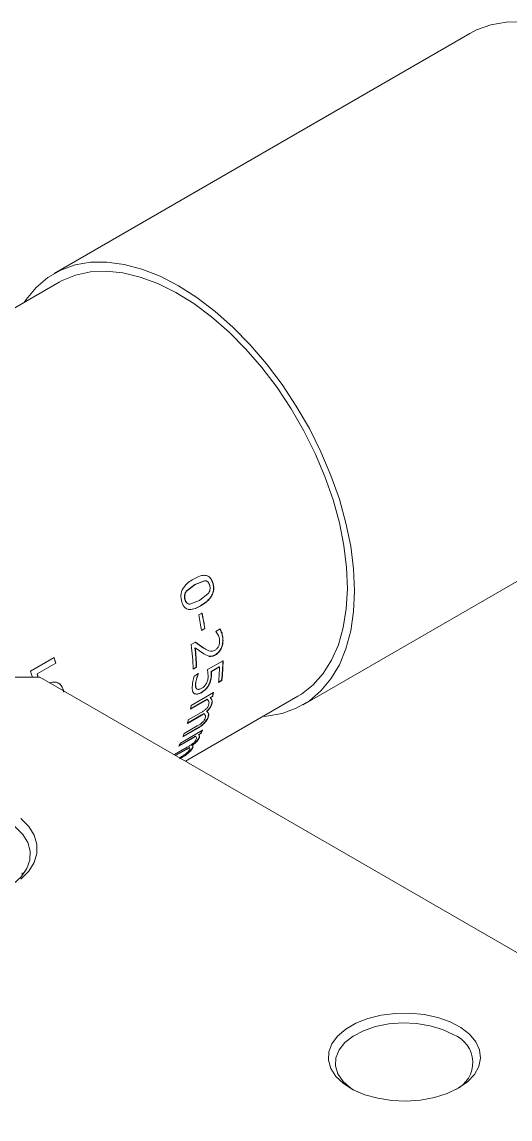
# Model space of a CAD drawing. Header units: millimetres. Extents: x 2 to 278, y 1 to 215.
# Drawn here: x 217.16 to 225.99, y 184.1 to 203.93 of the extents above; entities that cross this region are included whole.
import ezdxf

# ---------------------------------------------------------------- set-up
doc = ezdxf.new("R2010")
doc.units = ezdxf.units.MM

msp = doc.modelspace()

# ---------------------------------------------------------------- linework, layer by layer
at = {"color": 7, "linetype": 'Continuous', "lineweight": 18}
for p, q in [((225.262, 203.719), (217.746, 199.381)), ((217.837, 199.223), (211.458, 195.54)), ((222.246, 191.586), (229.761, 195.925)), ((220.291, 193.762), (220.136, 193.641)), ((220.295, 193.762), (220.14, 193.64)), ((220.464, 193.83), (220.291, 193.762)), ((220.291, 193.762), (220.295, 193.762)), ((220.469, 193.829), (220.295, 193.762)), ((220.464, 193.83), (220.469, 193.829)), ((220.62, 193.78), (220.616, 193.781)), ((220.111, 193.49), (220.116, 193.489)), ((220.136, 193.641), (220.14, 193.64)), ((220.375, 193.473), (220.533, 193.596)), ((220.199, 193.406), (220.203, 193.405)), ((220.203, 193.405), (220.375, 193.473)), ((220.398, 193.377), (220.394, 193.378)), ((220.361, 193.21), (220.423, 193.245)), ((220.469, 192.964), (220.411, 192.931)), ((220.473, 192.963), (220.412, 192.927)), ((220.473, 192.963), (220.469, 192.964)), ((220.671, 192.914), (220.747, 192.957)), ((220.226, 192.674), (220.301, 192.718)), ((220.296, 192.719), (220.447, 192.613)), ((220.301, 192.718), (220.452, 192.611)), ((220.799, 192.789), (220.795, 192.791)), ((220.298, 192.617), (220.294, 192.618)), ((220.455, 192.505), (220.298, 192.617)), ((220.447, 192.613), (220.51, 192.581)), ((220.452, 192.611), (220.447, 192.613)), ((220.553, 192.462), (220.455, 192.505)), ((217.319, 192.197), (217.747, 192.444)), ((217.775, 192.338), (217.439, 192.144)), ((217.78, 192.338), (217.443, 192.144)), ((217.78, 192.338), (217.775, 192.338)), ((220.548, 192.465), (220.491, 192.489)), ((220.521, 192.223), (220.801, 192.384)), ((220.553, 192.462), (220.548, 192.465)), ((220.663, 192.488), (220.658, 192.49)), ((217.443, 192.144), (217.439, 192.144)), ((220.317, 192.269), (220.26, 192.236)), ((220.322, 192.267), (220.26, 192.231)), ((220.28, 192.107), (220.358, 192.152)), ((220.322, 192.267), (220.317, 192.269)), ((220.358, 192.146), (220.353, 192.148)), ((220.531, 192.104), (220.521, 192.223)), ((220.733, 192.273), (220.587, 192.189)), ((220.592, 192.186), (220.587, 192.189)), ((220.592, 192.12), (220.587, 192.123)), ((220.738, 192.271), (220.592, 192.186)), ((220.738, 192.271), (220.733, 192.273)), ((217.486, 192.088), (212.996, 192.088)), ((235.977, 181.414), (217.486, 192.088)), ((217.791, 191.993), (217.787, 191.994)), ((220.305, 191.953), (220.301, 191.956)), ((220.548, 191.948), (220.543, 191.951)), ((220.78, 192.026), (220.719, 191.991)), ((220.776, 192.03), (220.72, 191.997)), ((220.78, 192.026), (220.776, 192.03)), ((220.119, 190.568), (222.155, 191.744)), ((220.224, 191.577), (220.626, 191.81)), ((220.285, 191.786), (220.281, 191.789)), ((220.332, 191.871), (220.328, 191.874)), ((220.41, 191.806), (220.406, 191.809)), ((220.61, 191.742), (220.566, 191.716)), ((220.57, 191.713), (220.566, 191.716)), ((220.615, 191.739), (220.57, 191.713)), ((220.615, 191.739), (220.61, 191.742)), ((220.517, 191.683), (220.212, 191.506)), ((220.513, 191.686), (220.213, 191.513)), ((220.517, 191.683), (220.513, 191.686)), ((220.602, 191.615), (220.598, 191.618)), ((220.417, 191.399), (220.155, 191.248)), ((220.412, 191.403), (220.157, 191.255)), ((220.172, 191.314), (220.405, 191.448)), ((220.455, 191.429), (220.412, 191.403)), ((220.417, 191.399), (220.412, 191.403)), ((220.459, 191.425), (220.417, 191.399)), ((220.459, 191.425), (220.455, 191.429)), ((220.508, 191.465), (220.503, 191.469)), ((220.534, 191.365), (220.53, 191.369)), ((220.029, 190.896), (220.432, 191.128)), ((220.339, 191.16), (220.076, 191.008)), ((220.335, 191.164), (220.08, 191.017)), ((220.099, 191.069), (220.332, 191.204)), ((220.339, 191.16), (220.335, 191.164)), ((220.308, 191.015), (220.002, 190.839)), ((220.304, 191.02), (220.007, 190.848)), ((220.308, 191.015), (220.304, 191.02)), ((220.401, 191.076), (220.356, 191.05)), ((220.36, 191.045), (220.356, 191.05)), ((220.363, 190.975), (220.359, 190.979)), ((220.405, 191.071), (220.36, 191.045)), ((220.405, 191.071), (220.401, 191.076)), ((219.92, 190.688), (220.153, 190.822)), ((220.146, 190.792), (219.938, 190.673)), ((220.15, 190.788), (219.944, 190.669)), ((220.189, 190.818), (220.146, 190.792)), ((220.15, 190.788), (220.146, 190.792)), ((220.193, 190.814), (220.15, 190.788)), ((220.193, 190.814), (220.189, 190.818)), ((220.239, 190.784), (220.235, 190.789)), ((220.244, 190.85), (220.24, 190.855)), ((220.012, 190.63), (220.024, 190.637)), ((217.167, 188.501), (217.167, 188.552))]:
    msp.add_line(p, q, dxfattribs=at)
at = {"color": 7, "linetype": 'Continuous', "lineweight": 18, "flags": 128}
for points in [[(230.086, 200.496), (229.876, 200.916), (229.641, 201.324), (229.382, 201.715), (229.103, 202.086), (228.806, 202.432), (228.495, 202.749), (228.173, 203.034), (227.844, 203.284), (227.512, 203.497), (227.179, 203.668), (226.85, 203.798), (226.528, 203.884), (226.217, 203.926), (225.921, 203.923), (225.641, 203.874), (225.382, 203.782), (225.262, 203.719)], [(222.57, 196.157), (222.361, 196.577), (222.125, 196.985), (221.867, 197.377), (221.587, 197.747), (221.29, 198.093), (220.979, 198.411), (220.658, 198.696), (220.329, 198.946), (219.996, 199.158), (219.664, 199.33), (219.335, 199.46), (219.013, 199.546), (218.702, 199.587), (218.405, 199.584), (218.126, 199.536), (217.867, 199.443), (217.632, 199.307), (217.422, 199.129), (217.241, 198.912), (217.204, 198.857)], [(222.466, 196.13), (222.262, 196.54), (222.031, 196.937), (221.778, 197.319), (221.504, 197.679), (221.213, 198.015), (220.909, 198.321), (220.594, 198.596), (220.272, 198.836), (219.947, 199.037), (219.623, 199.198), (219.303, 199.317), (218.991, 199.393), (218.69, 199.425), (218.404, 199.411), (218.136, 199.353), (217.89, 199.252), (217.837, 199.223)], [(221.522, 191.378), (221.587, 191.383), (221.867, 191.431), (222.125, 191.524), (222.361, 191.66), (222.57, 191.838), (222.752, 192.056), (222.903, 192.311), (223.022, 192.601), (223.109, 192.923), (223.161, 193.273), (223.178, 193.647), (223.161, 194.041), (223.109, 194.451), (223.022, 194.872), (222.903, 195.3), (222.752, 195.73), (222.57, 196.157)], [(222.155, 191.744), (222.217, 191.782), (222.428, 191.947), (222.61, 192.152), (222.763, 192.395), (222.885, 192.673), (222.973, 192.983), (223.029, 193.321), (223.049, 193.684), (223.035, 194.066), (222.987, 194.465), (222.905, 194.876), (222.79, 195.293), (222.643, 195.713), (222.466, 196.13)], [(217.353, 192.088), (217.338, 192.137), (217.319, 192.197)], [(217.456, 192.088), (217.448, 192.113), (217.439, 192.144)], [(217.46, 192.088), (217.453, 192.112), (217.443, 192.144)], [(217.144, 189.531), (217.288, 189.387), (217.386, 189.231), (217.436, 189.067), (217.436, 188.901), (217.386, 188.738), (217.288, 188.582), (217.144, 188.438)], [(216.912, 188.285), (217.004, 188.348), (217.149, 188.481), (217.251, 188.628), (217.306, 188.782), (217.312, 188.94), (217.269, 189.096), (217.179, 189.245), (217.044, 189.382), (216.869, 189.503)], [(225.053, 184.658), (224.851, 184.562), (224.622, 184.49), (224.372, 184.444), (224.112, 184.426), (223.851, 184.436), (223.598, 184.476), (223.363, 184.542), (223.153, 184.632), (222.977, 184.744), (222.841, 184.873), (222.749, 185.015), (222.706, 185.164), (222.712, 185.315), (222.768, 185.462), (222.871, 185.601), (223.018, 185.726), (223.203, 185.833), (223.42, 185.918), (223.66, 185.978), (223.916, 186.01), (224.178, 186.013), (224.436, 185.988), (224.681, 185.935), (224.905, 185.857), (225.098, 185.755), (225.255, 185.634), (225.37, 185.498), (225.438, 185.352), (225.456, 185.201), (225.425, 185.051), (225.345, 184.907), (225.22, 184.775), (225.053, 184.658)], [(224.963, 185.627), (224.767, 185.719), (224.543, 185.787), (224.3, 185.827), (224.048, 185.838), (223.797, 185.82), (223.558, 185.772), (223.34, 185.698), (223.152, 185.6), (223.002, 185.483), (222.897, 185.35), (222.84, 185.208), (222.833, 185.062), (222.878, 184.918), (222.972, 184.783), (223.111, 184.661), (223.153, 184.632)]]:
    msp.add_lwpolyline(points, dxfattribs=at)
at = {"color": 7, "linetype": 'Continuous', "lineweight": 18}
for centre, radius, start, end in [((214.995, 192.103), 5.479, 8.6592, 11.6598), ((215.06, 192.141), 5.471, 8.6592, 11.6598), ((215.057, 192.138), 5.479, 8.6592, 11.6598), ((215.707, 192.31), 5.001, 6.8752, 6.928), ((215.61, 192.092), 4.652, 1.7169, 7.1927), ((215.751, 192.134), 4.568, 1.6895, 6.0812), ((215.749, 192.132), 4.575, 1.6895, 6.0812), ((211.544, 190.447), 6.512, 16.8817, 17.8533), ((211.539, 190.444), 6.521, 16.8817, 17.8533), ((217.112, 192.417), 3.684, 353.9604, 359.5233), ((217.111, 192.415), 3.69, 353.9604, 359.5233), ((216.319, 192.169), 4.034, 359.7012, 359.7831), ((216.318, 192.167), 4.04, 359.7012, 359.7831), ((217.114, 192.374), 3.625, 353.9311, 358.3623), ((217.562, 192.273), 3.094, 350.1194, 351.449), ((217.562, 192.27), 3.099, 350.1194, 351.449), ((217.16, 192.038), 3.099, 350.1194, 351.449), ((217.571, 191.952), 2.678, 344.746, 346.2115), ((218.538, 191.988), 2.074, 333.9019, 335.6379), ((218.54, 191.985), 2.077, 333.9019, 335.6379), ((217.919, 191.844), 2.314, 338.8211, 340.4366), ((218.137, 191.753), 2.077, 333.9019, 335.6379), ((224.775, 185.121), 0.54, 295.3096, 69.628)]:
    msp.add_arc(centre, radius, start, end, dxfattribs=at)
for points, knots in [([(220.266, 193.858), (220.298, 193.876), (220.363, 193.91), (220.451, 193.932), (220.52, 193.921), (220.566, 193.89), (220.594, 193.849), (220.611, 193.811), (220.617, 193.791), (220.62, 193.78)], [0, 0, 0, 0, 0.250468, 0.500246, 0.625197, 0.749918, 0.874721, 0.937349, 1, 1, 1, 1]), ([(220.473, 193.925), (220.487, 193.924), (220.519, 193.92), (220.562, 193.891), (220.59, 193.85), (220.607, 193.812), (220.613, 193.791), (220.616, 193.781)], [0, 0, 0, 0, 0.213181, 0.475094, 0.737069, 0.868512, 1, 1, 1, 1]), ([(220.054, 193.454), (220.049, 193.475), (220.039, 193.517), (220.039, 193.585), (220.056, 193.652), (220.098, 193.728), (220.17, 193.799), (220.234, 193.839), (220.266, 193.858)], [0, 0, 0, 0, 0.125111, 0.249993, 0.36919, 0.499633, 0.749486, 1, 1, 1, 1]), ([(220.616, 193.781), (220.621, 193.76), (220.63, 193.718), (220.628, 193.65), (220.609, 193.584), (220.564, 193.509), (220.489, 193.438), (220.426, 193.398), (220.394, 193.378)], [0, 0, 0, 0, 0.124989, 0.249779, 0.368795, 0.499427, 0.749366, 1, 1, 1, 1]), ([(220.62, 193.78), (220.625, 193.759), (220.635, 193.717), (220.632, 193.649), (220.613, 193.583), (220.568, 193.508), (220.494, 193.437), (220.43, 193.397), (220.398, 193.377)], [0, 0, 0, 0, 0.125105, 0.249989, 0.369027, 0.499664, 0.749497, 1, 1, 1, 1]), ([(220.559, 193.745), (220.555, 193.757), (220.547, 193.781), (220.527, 193.81), (220.499, 193.827), (220.479, 193.828), (220.469, 193.829)], [0, 0, 0, 0, 0.250382, 0.500195, 0.749819, 1, 1, 1, 1]), ([(220.533, 193.596), (220.54, 193.607), (220.554, 193.628), (220.566, 193.667), (220.568, 193.708), (220.562, 193.733), (220.559, 193.745)], [0, 0, 0, 0, 0.250219, 0.499945, 0.749642, 1, 1, 1, 1]), ([(220.136, 193.641), (220.129, 193.63), (220.115, 193.609), (220.103, 193.569), (220.102, 193.528), (220.108, 193.502), (220.111, 193.49)], [0, 0, 0, 0, 0.250374, 0.500084, 0.749673, 1, 1, 1, 1]), ([(220.14, 193.64), (220.133, 193.63), (220.119, 193.609), (220.107, 193.569), (220.107, 193.527), (220.113, 193.502), (220.116, 193.489)], [0, 0, 0, 0, 0.250222, 0.499889, 0.749552, 1, 1, 1, 1]), ([(220.111, 193.49), (220.115, 193.478), (220.123, 193.454), (220.142, 193.425), (220.169, 193.408), (220.189, 193.407), (220.199, 193.406)], [0, 0, 0, 0, 0.250291, 0.500094, 0.749745, 1, 1, 1, 1]), ([(220.116, 193.489), (220.119, 193.477), (220.127, 193.453), (220.147, 193.424), (220.173, 193.407), (220.193, 193.406), (220.203, 193.405)], [0, 0, 0, 0, 0.25041, 0.500285, 0.749896, 1, 1, 1, 1]), ([(220.398, 193.377), (220.365, 193.36), (220.301, 193.325), (220.215, 193.303), (220.149, 193.314), (220.105, 193.345), (220.079, 193.385), (220.063, 193.423), (220.057, 193.443), (220.054, 193.454)], [0, 0, 0, 0, 0.250444, 0.500204, 0.629673, 0.74991, 0.874737, 0.937355, 1, 1, 1, 1]), ([(220.394, 193.378), (220.361, 193.361), (220.297, 193.327), (220.218, 193.302), (220.177, 193.312), (220.168, 193.314)], [0, 0, 0, 0, 0.440696, 0.880146, 1, 1, 1, 1]), ([(220.738, 192.756), (220.732, 192.786), (220.721, 192.847), (220.688, 192.888), (220.672, 192.909)], [0, 0, 0, 0, 0.499747, 1, 1, 1, 1]), ([(220.742, 192.959), (220.755, 192.934), (220.781, 192.884), (220.79, 192.822), (220.795, 192.791)], [0, 0, 0, 0, 0.500044, 1, 1, 1, 1]), ([(220.747, 192.957), (220.76, 192.932), (220.786, 192.882), (220.795, 192.82), (220.799, 192.789)], [0, 0, 0, 0, 0.500014, 1, 1, 1, 1]), ([(220.656, 192.576), (220.664, 192.58), (220.677, 192.589), (220.695, 192.606), (220.711, 192.628), (220.724, 192.653), (220.733, 192.679), (220.739, 192.715), (220.739, 192.739), (220.738, 192.756)], [0, 0, 0, 0, 0.135625, 0.250009, 0.375164, 0.499903, 0.622839, 0.75005, 1, 1, 1, 1]), ([(220.795, 192.791), (220.796, 192.764), (220.798, 192.71), (220.778, 192.635), (220.75, 192.579), (220.723, 192.542), (220.691, 192.511), (220.669, 192.497), (220.658, 192.49)], [0, 0, 0, 0, 0.250102, 0.499229, 0.624347, 0.749447, 0.874656, 1, 1, 1, 1]), ([(220.799, 192.789), (220.8, 192.762), (220.802, 192.707), (220.783, 192.632), (220.754, 192.577), (220.727, 192.539), (220.696, 192.509), (220.674, 192.495), (220.663, 192.488)], [0, 0, 0, 0, 0.250257, 0.499478, 0.624589, 0.749638, 0.874759, 1, 1, 1, 1]), ([(220.452, 192.611), (220.482, 192.593), (220.527, 192.566), (220.597, 192.549), (220.636, 192.567), (220.656, 192.576)], [0, 0, 0, 0, 0.501065, 0.750849, 1, 1, 1, 1]), ([(220.658, 192.49), (220.639, 192.481), (220.6, 192.461), (220.566, 192.464), (220.548, 192.465)], [0, 0, 0, 0, 0.500138, 1, 1, 1, 1]), ([(220.663, 192.488), (220.643, 192.478), (220.605, 192.459), (220.57, 192.461), (220.553, 192.462)], [0, 0, 0, 0, 0.500081, 1, 1, 1, 1]), ([(220.244, 191.915), (220.246, 191.945), (220.252, 192.006), (220.271, 192.073), (220.28, 192.107)], [0, 0, 0, 0, 0.497906, 1, 1, 1, 1]), ([(220.353, 192.148), (220.34, 192.115), (220.313, 192.048), (220.305, 191.987), (220.301, 191.956)], [0, 0, 0, 0, 0.501206, 1, 1, 1, 1]), ([(220.358, 192.146), (220.344, 192.112), (220.317, 192.046), (220.309, 191.984), (220.305, 191.953)], [0, 0, 0, 0, 0.501146, 1, 1, 1, 1]), ([(220.499, 191.972), (220.505, 191.983), (220.516, 192.006), (220.527, 192.051), (220.53, 192.083), (220.531, 192.104)], [0, 0, 0, 0, 0.249718, 0.49974, 1, 1, 1, 1]), ([(220.587, 192.123), (220.586, 192.095), (220.582, 192.041), (220.556, 191.981), (220.543, 191.951)], [0, 0, 0, 0, 0.5012339, 1, 1, 1, 1]), ([(220.592, 192.12), (220.59, 192.093), (220.587, 192.038), (220.561, 191.978), (220.548, 191.948)], [0, 0, 0, 0, 0.501285, 1, 1, 1, 1]), ([(220.587, 192.189), (220.588, 192.178), (220.589, 192.156), (220.588, 192.134), (220.587, 192.123)], [0, 0, 0, 0, 0.499997, 1, 1, 1, 1]), ([(220.592, 192.186), (220.592, 192.175), (220.593, 192.154), (220.592, 192.131), (220.592, 192.12)], [0, 0, 0, 0, 0.499995, 1, 1, 1, 1]), ([(217.672, 191.981), (217.679, 191.984), (217.717, 192.003), (217.757, 191.997), (217.791, 191.993)], [0, 0, 0, 0, 0.160901, 1, 1, 1, 1]), ([(217.787, 191.994), (217.803, 191.988), (217.836, 191.976), (217.876, 191.936), (217.899, 191.891), (217.912, 191.851), (217.917, 191.83), (217.919, 191.819)], [0, 0, 0, 0, 0.249918, 0.499746, 0.749586, 0.874771, 1, 1, 1, 1]), ([(217.791, 191.993), (217.807, 191.987), (217.84, 191.975), (217.88, 191.935), (217.903, 191.89), (217.916, 191.85), (217.921, 191.829), (217.923, 191.818)], [0, 0, 0, 0, 0.249801, 0.499609, 0.749505, 0.874729, 1, 1, 1, 1]), ([(220.285, 191.786), (220.278, 191.792), (220.263, 191.804), (220.244, 191.844), (220.244, 191.887), (220.244, 191.915)], [0, 0, 0, 0, 0.250283, 0.500645, 1, 1, 1, 1]), ([(220.301, 191.956), (220.301, 191.938), (220.302, 191.912), (220.313, 191.885), (220.323, 191.878), (220.328, 191.874)], [0, 0, 0, 0, 0.499576, 0.749685, 1, 1, 1, 1]), ([(220.305, 191.953), (220.306, 191.935), (220.306, 191.909), (220.317, 191.882), (220.327, 191.875), (220.332, 191.871)], [0, 0, 0, 0, 0.499669, 0.749771, 1, 1, 1, 1]), ([(220.543, 191.951), (220.534, 191.936), (220.517, 191.905), (220.47, 191.851), (220.431, 191.826), (220.406, 191.809)], [0, 0, 0, 0, 0.250407, 0.500914, 1, 1, 1, 1]), ([(220.548, 191.948), (220.539, 191.933), (220.521, 191.902), (220.474, 191.848), (220.436, 191.823), (220.41, 191.806)], [0, 0, 0, 0, 0.250527, 0.501054, 1, 1, 1, 1]), ([(220.418, 191.887), (220.433, 191.897), (220.456, 191.912), (220.484, 191.945), (220.494, 191.963), (220.499, 191.972)], [0, 0, 0, 0, 0.499061, 0.749654, 1, 1, 1, 1]), ([(220.406, 191.809), (220.382, 191.797), (220.334, 191.774), (220.299, 191.784), (220.281, 191.789)], [0, 0, 0, 0, 0.5005811, 1, 1, 1, 1]), ([(220.41, 191.806), (220.386, 191.794), (220.338, 191.771), (220.303, 191.781), (220.285, 191.786)], [0, 0, 0, 0, 0.5004878, 1, 1, 1, 1]), ([(220.332, 191.871), (220.338, 191.869), (220.349, 191.864), (220.378, 191.867), (220.402, 191.879), (220.418, 191.887)], [0, 0, 0, 0, 0.250171, 0.500471, 1, 1, 1, 1]), ([(220.566, 191.716), (220.577, 191.706), (220.595, 191.689), (220.602, 191.658), (220.601, 191.636), (220.599, 191.624), (220.598, 191.618)], [0, 0, 0, 0, 0.4998406, 0.7497031, 0.8748283, 1, 1, 1, 1]), ([(220.57, 191.713), (220.582, 191.702), (220.599, 191.686), (220.606, 191.654), (220.606, 191.632), (220.603, 191.62), (220.602, 191.615)], [0, 0, 0, 0, 0.499747, 0.749637, 0.874793, 1, 1, 1, 1]), ([(220.405, 191.448), (220.42, 191.457), (220.451, 191.475), (220.482, 191.5), (220.498, 191.513)], [0, 0, 0, 0, 0.501406, 1, 1, 1, 1]), ([(220.498, 191.513), (220.505, 191.519), (220.517, 191.533), (220.537, 191.564), (220.542, 191.585), (220.545, 191.598)], [0, 0, 0, 0, 0.248695, 0.499864, 1, 1, 1, 1]), ([(220.598, 191.618), (220.595, 191.606), (220.588, 191.583), (220.567, 191.543), (220.543, 191.51), (220.521, 191.486), (220.509, 191.475), (220.503, 191.469)], [0, 0, 0, 0, 0.250097, 0.49976, 0.749401, 0.87464, 1, 1, 1, 1]), ([(220.602, 191.615), (220.599, 191.603), (220.593, 191.579), (220.572, 191.539), (220.547, 191.506), (220.525, 191.482), (220.514, 191.471), (220.508, 191.465)], [0, 0, 0, 0, 0.250209, 0.499939, 0.749547, 0.874726, 1, 1, 1, 1]), ([(220.545, 191.598), (220.546, 191.608), (220.549, 191.628), (220.54, 191.657), (220.527, 191.672), (220.517, 191.683)], [0, 0, 0, 0, 0.2497306, 0.499687, 1, 1, 1, 1]), ([(220.53, 191.369), (220.523, 191.351), (220.512, 191.323), (220.481, 191.282), (220.445, 191.242), (220.393, 191.199), (220.354, 191.176), (220.335, 191.164)], [0, 0, 0, 0, 0.249465, 0.374885, 0.49959, 0.749243, 1, 1, 1, 1]), ([(220.534, 191.365), (220.527, 191.347), (220.516, 191.319), (220.486, 191.277), (220.449, 191.238), (220.397, 191.195), (220.358, 191.172), (220.339, 191.16)], [0, 0, 0, 0, 0.249661, 0.375114, 0.499851, 0.749401, 1, 1, 1, 1]), ([(220.426, 191.267), (220.432, 191.273), (220.446, 191.286), (220.467, 191.316), (220.474, 191.335), (220.479, 191.348)], [0, 0, 0, 0, 0.2490104, 0.4999938, 1, 1, 1, 1]), ([(220.479, 191.348), (220.481, 191.357), (220.485, 191.376), (220.479, 191.403), (220.467, 191.416), (220.459, 191.425)], [0, 0, 0, 0, 0.249663, 0.499643, 1, 1, 1, 1]), ([(220.503, 191.469), (220.515, 191.459), (220.533, 191.443), (220.54, 191.406), (220.533, 191.381), (220.53, 191.369)], [0, 0, 0, 0, 0.5001296, 0.7500937, 1, 1, 1, 1]), ([(220.508, 191.465), (220.52, 191.455), (220.538, 191.439), (220.544, 191.402), (220.537, 191.377), (220.534, 191.365)], [0, 0, 0, 0, 0.500031, 0.750024, 1, 1, 1, 1]), ([(220.332, 191.204), (220.347, 191.212), (220.378, 191.23), (220.41, 191.254), (220.426, 191.267)], [0, 0, 0, 0, 0.501446, 1, 1, 1, 1]), ([(220.359, 190.979), (220.354, 190.97), (220.342, 190.951), (220.314, 190.919), (220.285, 190.891), (220.26, 190.87), (220.247, 190.86), (220.24, 190.855)], [0, 0, 0, 0, 0.250097, 0.49976, 0.749401, 0.87464, 1, 1, 1, 1]), ([(220.363, 190.975), (220.358, 190.965), (220.346, 190.947), (220.318, 190.914), (220.289, 190.886), (220.264, 190.865), (220.251, 190.855), (220.244, 190.85)], [0, 0, 0, 0, 0.250209, 0.499939, 0.749547, 0.874726, 1, 1, 1, 1]), ([(220.249, 190.884), (220.256, 190.889), (220.27, 190.901), (220.295, 190.928), (220.304, 190.944), (220.311, 190.954)], [0, 0, 0, 0, 0.248695, 0.499864, 1, 1, 1, 1]), ([(220.311, 190.954), (220.314, 190.962), (220.321, 190.977), (220.321, 190.998), (220.313, 191.008), (220.308, 191.015)], [0, 0, 0, 0, 0.2497306, 0.499687, 1, 1, 1, 1]), ([(220.356, 191.05), (220.364, 191.043), (220.375, 191.033), (220.373, 191.01), (220.367, 190.993), (220.362, 190.984), (220.359, 190.979)], [0, 0, 0, 0, 0.4998406, 0.7497031, 0.8748283, 1, 1, 1, 1]), ([(220.36, 191.045), (220.368, 191.039), (220.379, 191.028), (220.377, 191.005), (220.371, 190.989), (220.366, 190.979), (220.363, 190.975)], [0, 0, 0, 0, 0.499747, 0.749637, 0.874793, 1, 1, 1, 1]), ([(220.235, 190.789), (220.224, 190.775), (220.207, 190.754), (220.17, 190.721), (220.127, 190.687), (220.072, 190.649), (220.033, 190.626), (220.013, 190.614)], [0, 0, 0, 0, 0.249465, 0.374885, 0.49959, 0.749243, 1, 1, 1, 1]), ([(220.239, 190.784), (220.228, 190.77), (220.211, 190.749), (220.173, 190.716), (220.131, 190.682), (220.075, 190.644), (220.036, 190.621), (220.017, 190.609)], [0, 0, 0, 0, 0.249661, 0.375114, 0.499851, 0.749401, 1, 1, 1, 1]), ([(220.12, 190.697), (220.128, 190.703), (220.143, 190.714), (220.169, 190.738), (220.18, 190.752), (220.188, 190.762)], [0, 0, 0, 0, 0.24901, 0.499994, 1, 1, 1, 1]), ([(220.153, 190.822), (220.168, 190.831), (220.199, 190.848), (220.232, 190.872), (220.249, 190.884)], [0, 0, 0, 0, 0.501406, 1, 1, 1, 1]), ([(220.188, 190.762), (220.192, 190.769), (220.201, 190.783), (220.203, 190.8), (220.197, 190.808), (220.193, 190.814)], [0, 0, 0, 0, 0.249663, 0.499643, 1, 1, 1, 1]), ([(220.248, 190.845), (220.251, 190.842), (220.258, 190.836), (220.254, 190.816), (220.241, 190.798), (220.235, 190.789)], [0, 0, 0, 0, 0.345179, 0.672627, 1, 1, 1, 1]), ([(220.244, 190.85), (220.252, 190.845), (220.263, 190.836), (220.258, 190.811), (220.245, 190.793), (220.239, 190.784)], [0, 0, 0, 0, 0.500031, 0.7500235, 1, 1, 1, 1]), ([(220.024, 190.637), (220.039, 190.646), (220.07, 190.663), (220.104, 190.686), (220.12, 190.697)], [0, 0, 0, 0, 0.501446, 1, 1, 1, 1])]:
    msp.add_open_spline(points, degree=3, knots=knots, dxfattribs=at)

doc.saveas('drawing.dxf')
